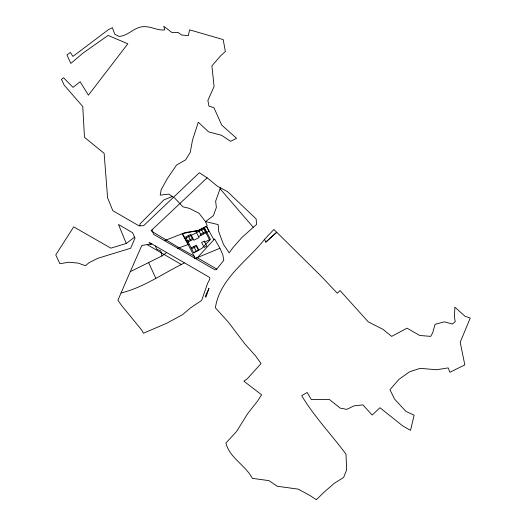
<?xml version="1.0" encoding="UTF-8"?>
<svg xmlns="http://www.w3.org/2000/svg" width="526" height="526" viewBox="0 0 526 526"><rect width="100%" height="100%" fill="white"/><g stroke="black" fill="none" stroke-linecap="round" stroke-linejoin="round"><path stroke-width="0.79" d="M220.447 187.743L215.634 201.241L216.383 207.415L213.424 215.64L205.508 221.61L207.283 225.838L198.341 230.5L182.594 233.583L195.258 258.45L219.901 248.259L222.774 254.597L223.78 260.363L216.298 269.628L214.871 269.792L153.618 234.34L151.994 229.869L207.112 177.821L217.284 186.105L227.495 191.655L256.142 218.915L256.589 224.398L241.98 237.397L233.064 247.49L229.178 252.875L223.405 244.255L218.619 231.355L218.198 224.595L205.508 221.61L199.058 213.293L189.511 208.408L182.923 206.823L174.934 198.309L168.747 194.087L160.22 195.153L161.166 189.781L167.36 178.524L176.605 165.013L185.619 159.878L190.221 152.461L192.503 140.166L198.309 122.236L208.552 131.862L221.538 135.287L230.539 141.303L236.588 138.318L221.748 125.129L213.891 107.6L208.967 106.167L207.888 100.433L214.082 86.507L211.906 65.882L220.65 55.795L225.378 51.456L223.169 39.575L189.623 29.857L188.301 35.683L181.72 35.025L177.952 32.388L171.877 32.467L163.816 26.3L164.723 29.883C157.668 30.843 151.113 26.3 143.914 26.655C134.4 26.629 128.337 36.07 118.988 36.412L114.747 34.236L112.386 27.681L108.409 29.66L72.917 56.413L70.405 52.429L66.947 54.947L70.852 63.403L82.911 53.172L108.139 35.4L127.818 43.822L88.407 95.186L80.143 81.76L73.055 87.382L63.554 77.756L61.476 79.308L64.152 85.127L82.76 106.535L84.469 137.299L104.135 153.342L107.606 197.894L112.847 210.702L139.002 225.851L143.598 225.687L199.361 172.712L207.112 177.821M130.277 271.679L117.916 300.208L121.263 305.073L141.645 330.032L143.48 333.214L166.709 323.253L182.483 314.699L190.629 307.815L201.675 300.412L207.546 283.468L209.92 278.846L209.506 277.373L149.049 242.302L150.475 244.103L151.777 243.9L141.79 245.478L130.277 271.679L162.001 255.925L166.597 252.565M151.994 229.869L151.067 230.796L152.718 231.894L179.083 247.746L194.015 256.004L194.975 258.549L197.296 257.76L214.615 238.935L219.901 248.259M264.571 239.337C247.378 261.1 219.855 278.399 215.384 307.809L228.521 322.339L245.044 344.142L255.597 355.911L261.047 363.571L247.345 378.727L243.893 381.166L261.58 394.816L257.332 401.384L247.667 413.633L236.463 431.655L225.904 443.01C229.592 457.968 245.386 465.037 252.335 478.351L268.937 480.632L277.248 486.248L298.17 489.127L309.906 495.466L316.323 499.7L324.983 491.343L334.503 483.151L343.642 477.444L346.654 469.889L345.996 454.188C331.472 434.502 314.219 416.75 301.694 395.644L307.204 392.488L311.339 399.569L329.329 399.425L340.204 408.117L346.733 409.373L354.011 405.875L362.907 404.888L372.138 415.053L379.982 407.729L402.738 425.942L410.523 430.321L414.126 415.192L405.967 411.411L394.585 399.149L389.944 389.707L398.925 379.364L409.491 371.849L420.182 368.325L436.448 369.758L448.211 367.904L449.914 372.263L464.82 364.939L460.204 342.248L470.244 318.066L465.017 316.244L454.865 307.158L454.471 317.382L455.253 321.623L452.485 324.055L444.365 321.827L435.061 324.325L432.734 332.675L430.715 336.37L419.728 335.476L407.025 328.171L391.666 336.39L383.099 329.401L368.285 321.879L340.052 290.569L337.258 293.192L320.952 275.966L273.914 229.468L264.552 239.317L265.801 242.177L276.729 232.249L265.781 242.157M126.26 243.479L134.577 237.16L132.644 232.748L118.488 224.49L126.26 243.479L110.848 248.147L73.699 226.87L55.756 254.919L59.872 263.71L68.906 262.237L78.21 263.112L85.409 265.702L89.118 262.638L97.757 258.319L130.652 248.252L134.991 238.114L134.577 237.16M184.297 262.928L181.358 264.493C161.502 274.434 142.94 287.702 121.059 292.975M188.144 241.94L193.358 239.264M198.565 236.588L208.98 231.243L206.429 226.351L196.04 231.683L199.071 237.574L193.864 240.25L190.839 234.353L185.639 237.022L193.7 252.835L198.933 250.146L196.395 245.188L191.168 247.871M191.661 248.798L196.395 246.372L198.361 250.205M204.752 242.078L209.486 239.646M193.621 252.644L201.872 248.404L210.446 239.389L204.759 228.448L186.151 237.995M187.631 240.895L192.345 238.475L190.859 235.582M200.676 234.195L205.396 231.775M172.298 196.5L163.921 199.887L139.85 224.096L139.988 225.818M198.341 230.5L185.336 232.531L164.487 240.652M177.578 248.318L188.176 244.551L182.16 233.754M197.296 257.76L216.725 269.01M147.175 244.623L181.358 264.493M220.059 188.749L253.295 227.337M206.402 226.298L213.904 239.705M203.832 227.679L206.376 232.577M203.897 228.889L209.742 240.132M201.234 229.014L203.772 233.912M198.637 230.349L201.169 235.254M188.236 235.687L190.754 240.606M193.778 246.53L196.316 251.487M148.661 262.704L155.814 278.241M155.321 245.964L156.853 249.344L160.759 250.863L162.001 255.925M208.927 288.465L205.922 297.229L205.232 296.467L208.927 288.465M204.226 241.164L201.616 242.506L204.167 247.457L206.784 246.109L204.226 241.164"/></g></svg>
